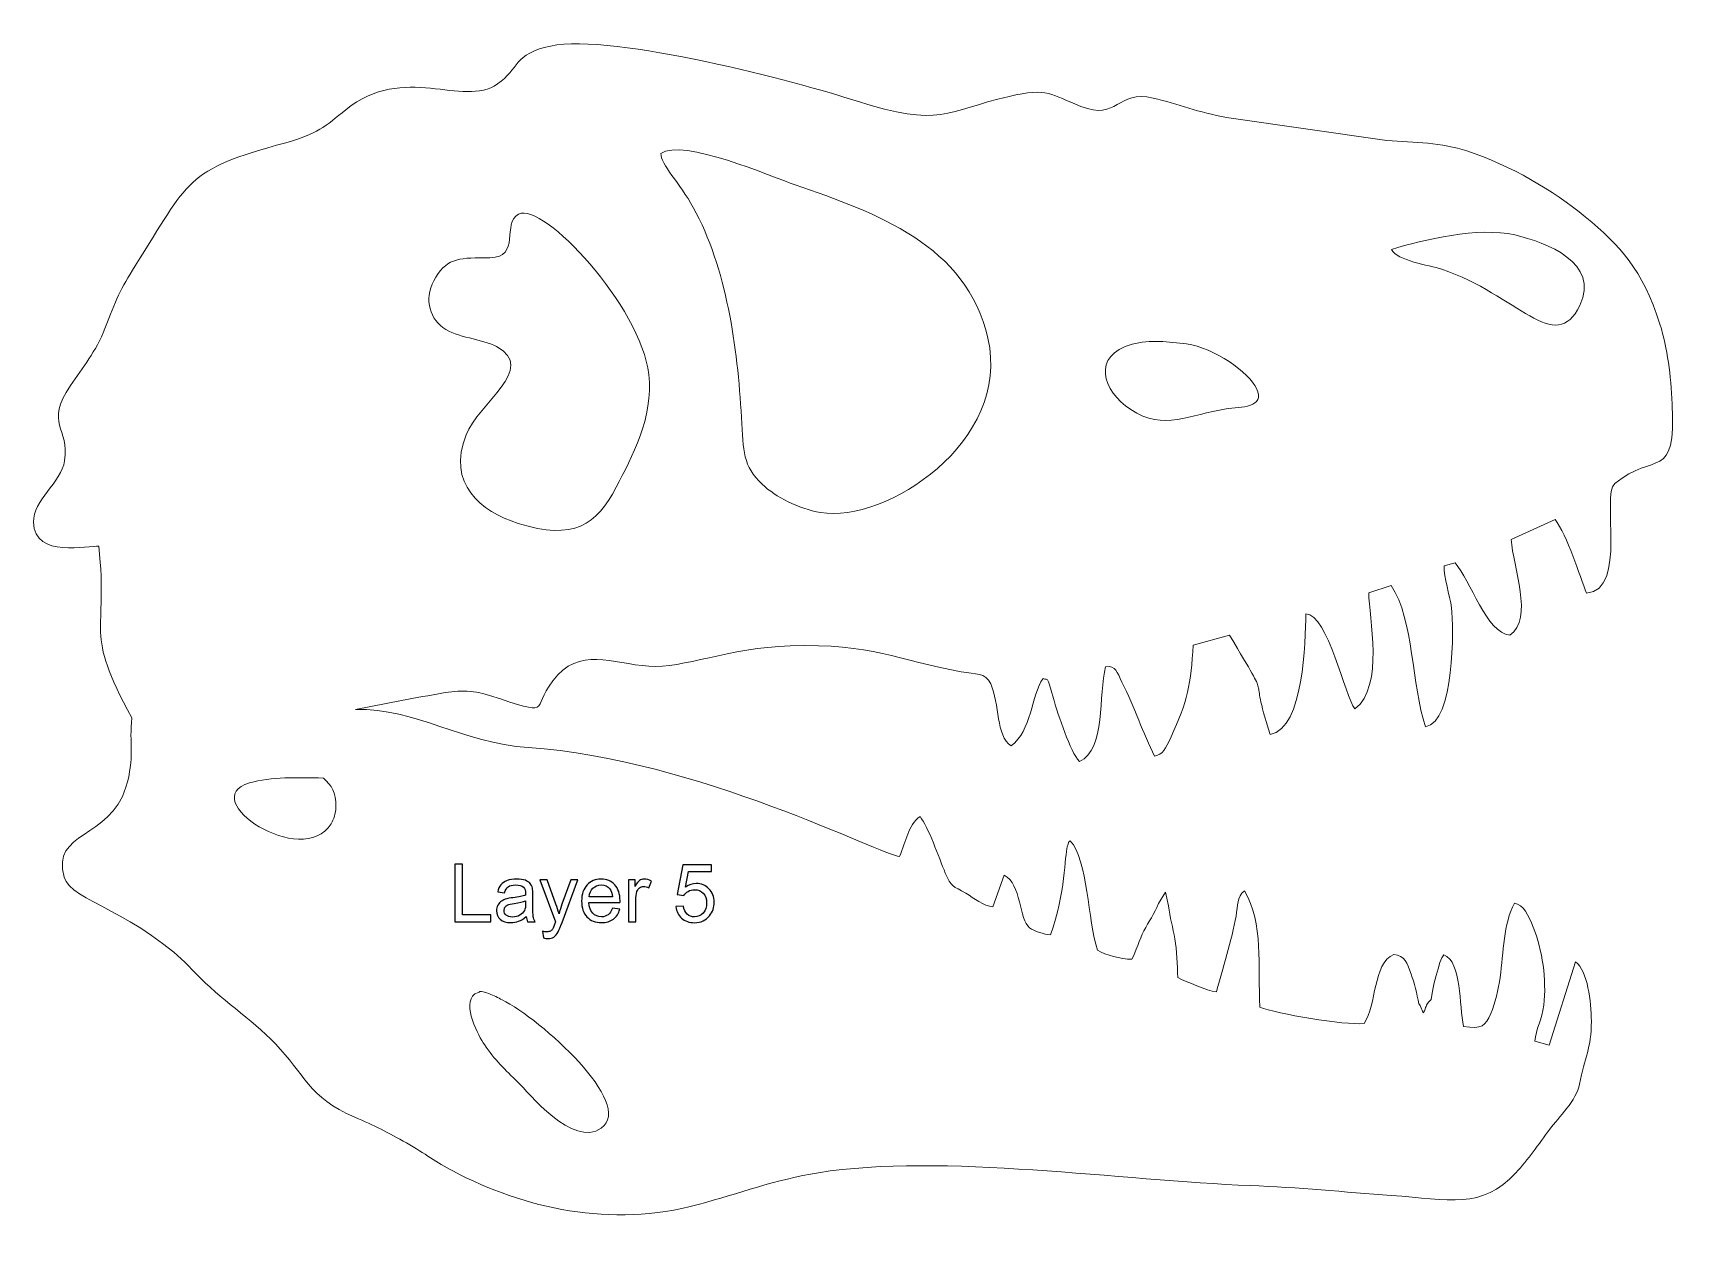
# Model space of a CAD drawing. Header units: millimetres. Extents: x -870 to 610, y 34 to 322.
# Drawn here: x -846.5 to -716.9, y 102.6 to 196.9 of the extents above; entities that cross this region are included whole.
import ezdxf

# ---------------------------------------------------------------- set-up
doc = ezdxf.new("R2010")
doc.units = ezdxf.units.MM
doc.header["$MEASUREMENT"] = 0
doc.layers.add('Layer 1', color=7, linetype='Continuous')

msp = doc.modelspace()

# ---------------------------------------------------------------- linework, layer by layer
at = {"layer": 'Layer 1', "lineweight": 18}
for points, knots in [([(-756.9609, 128.0341), (-756.9609, 128.0341), (-757.1938, 129.1179), (-757.1938, 129.1179), (-757.1938, 129.1179), (-757.1938, 129.1179), (-757.748, 128.2298), (-757.748, 128.2298), (-757.748, 128.2298), (-758.0935, 127.3944), (-758.5264, 126.7962), (-758.9034, 126.0646), (-758.9034, 126.0646), (-759.2568, 125.3788), (-759.5279, 124.4686), (-759.8591, 123.8276), (-759.8591, 123.8276), (-760.7602, 123.8557), (-761.9014, 124.1335), (-762.5532, 124.5416), (-762.5532, 124.5416), (-763.3582, 126.9064), (-763.3106, 131.6391), (-764.7085, 133.176), (-764.7085, 133.176), (-764.9055, 132.9256), (-764.7407, 133.4436), (-764.9519, 132.7009), (-764.9519, 132.7009), (-765.1653, 131.9502), (-765.0545, 129.1232), (-766.2828, 125.7467), (-766.2828, 125.7467), (-766.7492, 125.8076), (-767.5883, 126.0487), (-767.9285, 126.3144), (-767.9285, 126.3144), (-768.737, 126.9456), (-768.5798, 129.7883), (-769.9142, 130.4609), (-769.9142, 130.4609), (-769.9142, 130.4609), (-770.8153, 127.9725), (-770.8153, 127.9725), (-770.8153, 127.9725), (-771.5703, 128.0359), (-772.2773, 128.6471), (-772.9552, 129.0387), (-772.9552, 129.0387), (-773.9662, 129.6229), (-774.0856, 129.4991), (-774.5692, 130.6363), (-774.5692, 130.6363), (-775.102, 131.8889), (-775.8896, 134.2647), (-776.5629, 135.0916), (-776.5629, 135.0916), (-777.5329, 134.3825), (-777.6486, 133.1583), (-778.1794, 131.9505), (-778.1794, 131.9505), (-779.4794, 131.9674), (-794.1642, 139.652), (-807.4622, 140.5357), (-807.4622, 140.5357), (-812.7063, 140.8842), (-816.282, 143.6439), (-821.1035, 143.5444), (-821.1035, 143.5444), (-818.9111, 143.9711), (-816.8465, 144.369), (-814.5357, 144.782), (-814.5357, 144.782), (-813.108, 145.0372), (-811.9229, 145.1107), (-810.5278, 144.6546), (-810.5278, 144.6546), (-805.4084, 142.9806), (-807.2854, 143.4916), (-805.5329, 145.7955), (-805.5329, 145.7955), (-803.4314, 148.5585), (-800.8906, 147.1537), (-797.9417, 146.9508), (-797.9417, 146.9508), (-795.2251, 146.764), (-791.706, 148.4017), (-786.8029, 148.5631), (-786.8029, 148.5631), (-780.3104, 148.7769), (-778.3826, 147.4108), (-773.309, 146.5123), (-773.309, 146.5123), (-772.1674, 146.3102), (-771.4149, 146.4787), (-770.9907, 145.5511), (-770.9907, 145.5511), (-770.2738, 143.9833), (-770.5949, 141.4441), (-769.3784, 140.6759), (-769.3784, 140.6759), (-767.7597, 141.8509), (-767.7909, 144.6613), (-766.8639, 145.9795), (-766.8639, 145.9795), (-766.3772, 145.7557), (-766.6514, 146.4275), (-766.0416, 144.4034), (-766.0416, 144.4034), (-765.6355, 143.0554), (-764.7448, 140.2453), (-763.9901, 139.4314), (-763.9901, 139.4314), (-761.8926, 140.3947), (-762.4987, 144.7345), (-761.9328, 146.9091), (-761.9328, 146.9091), (-761.0737, 147.0071), (-761.0557, 146.5204), (-760.6357, 145.6943), (-760.6357, 145.6943), (-759.6254, 143.7071), (-758.9826, 141.6468), (-758.063, 139.8644), (-758.063, 139.8644), (-757.3851, 139.9809), (-757.2149, 140.4241), (-756.7618, 141.3896), (-756.7618, 141.3896), (-755.4828, 144.114), (-755.1703, 145.6181), (-755.0198, 148.6218), (-755.0198, 148.6218), (-755.0198, 148.6218), (-752.1433, 149.3912), (-752.1433, 149.3912), (-752.1433, 149.3912), (-748.5396, 143.3017), (-750.7914, 147.2468), (-748.9408, 141.5601), (-748.9408, 141.5601), (-746.2728, 142.0914), (-746.1613, 148.9219), (-746.1335, 151.0758), (-746.1335, 151.0758), (-744.3821, 151.0648), (-743.0751, 144.5314), (-742.2573, 143.5975), (-742.2573, 143.5975), (-739.9161, 145.3528), (-741.1637, 150.8603), (-741.1752, 152.7456), (-741.1752, 152.7456), (-741.1752, 152.7456), (-739.4089, 153.3239), (-739.4089, 153.3239), (-739.4089, 153.3239), (-737.5683, 150.5506), (-737.8293, 145.4948), (-736.6893, 142.1715), (-736.6893, 142.1715), (-734.4264, 142.5098), (-734.4393, 150.0656), (-734.6424, 151.5525), (-734.6424, 151.5525), (-734.7831, 152.5816), (-735.248, 153.9562), (-735.2226, 154.8645), (-735.2226, 154.8645), (-735.2226, 154.8645), (-734.364, 155.1153), (-734.364, 155.1153), (-734.364, 155.1153), (-733.1427, 153.7279), (-731.8755, 149.5566), (-730.0438, 149.3942), (-730.0438, 149.3942), (-728.1423, 150.7054), (-729.7878, 154.7997), (-729.9393, 156.962), (-729.9393, 156.962), (-729.9393, 156.962), (-726.4777, 158.5367), (-726.4777, 158.5367), (-726.4777, 158.5367), (-725.511, 157.2843), (-724.5403, 154.0824), (-723.9895, 152.7069), (-723.9895, 152.7069), (-720.7398, 152.9749), (-722.8525, 160.448), (-721.7636, 161.3588), (-721.7636, 161.3588), (-718.6183, 163.99), (-716.9254, 161.3896), (-717.2408, 167.6577), (-717.2408, 167.6577), (-717.3539, 169.908), (-717.5916, 172.0187), (-718.2008, 173.9298), (-718.2008, 173.9298), (-719.5975, 178.3123), (-721.3144, 180.0913), (-724.0973, 182.4047), (-724.0973, 182.4047), (-726.6669, 184.5408), (-729.9031, 186.4207), (-733.4364, 187.6097), (-733.4364, 187.6097), (-735.4076, 188.273), (-737.5419, 188.2746), (-739.7478, 188.428), (-739.7478, 188.428), (-739.7478, 188.428), (-752.3777, 190.2496), (-752.3777, 190.2496), (-752.3777, 190.2496), (-754.6028, 190.6441), (-756.192, 191.3204), (-758.1667, 191.7771), (-758.1667, 191.7771), (-761.0578, 192.4458), (-760.9582, 189.9701), (-763.8766, 191.1216), (-763.8766, 191.1216), (-766.2237, 192.0478), (-766.4623, 192.6311), (-769.5422, 191.913), (-769.5422, 191.913), (-774.5757, 190.7393), (-774.8878, 189.4057), (-781.5931, 191.5569), (-781.5931, 191.5569), (-786.1704, 193.0253), (-800.6754, 196.9263), (-805.71, 195.8858), (-805.71, 195.8858), (-808.6037, 195.2878), (-808.1961, 194.0708), (-809.8862, 192.8966), (-809.8862, 192.8966), (-812.653, 190.9743), (-817.2562, 194.5796), (-821.8568, 190.8591), (-821.8568, 190.8591), (-823.4902, 189.5383), (-824.0944, 188.9349), (-826.592, 188.2589), (-826.592, 188.2589), (-834.6249, 186.0851), (-834.1703, 185.2869), (-838.4649, 178.5509), (-838.4649, 178.5509), (-839.6484, 176.6945), (-839.9821, 175.8526), (-840.8575, 173.59), (-840.8575, 173.59), (-841.5627, 171.7672), (-842.6031, 170.5465), (-843.5776, 169.1059), (-843.5776, 169.1059), (-845.659, 166.0287), (-843.6183, 165.802), (-844.033, 163.1686), (-844.033, 163.1686), (-844.3064, 161.4325), (-846.5387, 160.0508), (-846.491, 158.316), (-846.491, 158.316), (-846.4106, 155.3928), (-842.1251, 156.5337), (-841.3408, 156.4123), (-841.3408, 156.4123), (-840.5475, 149.3104), (-842.6174, 149.9533), (-838.7199, 142.8802), (-838.7199, 142.8802), (-838.9783, 140.8901), (-838.4672, 139.7648), (-839.2039, 137.4005), (-839.2039, 137.4005), (-840.4812, 133.3021), (-845.1048, 133.9452), (-844.0698, 130.3059), (-844.0698, 130.3059), (-843.5191, 128.3701), (-838.2948, 127.6562), (-833.6858, 122.7205), (-833.6858, 122.7205), (-831.7653, 120.664), (-829.3833, 119.2019), (-827.3982, 117.1549), (-827.3982, 117.1549), (-825.1343, 114.8205), (-824.7876, 112.9113), (-821.1524, 111.3689), (-821.1524, 111.3689), (-819.5877, 110.7051), (-818.5154, 110.1643), (-817.0715, 109.3369), (-817.0715, 109.3369), (-815.5532, 108.4667), (-814.7798, 107.8433), (-813.3701, 107.1018), (-813.3701, 107.1018), (-807.77, 104.1566), (-800.9613, 102.6155), (-794.0526, 104.481), (-794.0526, 104.481), (-790.8734, 105.3394), (-787.9541, 106.4467), (-784.5619, 106.9908), (-784.5619, 106.9908), (-774.8777, 108.5443), (-760.5669, 106.3612), (-750.5165, 105.9744), (-750.5165, 105.9744), (-746.7365, 105.8289), (-743.0958, 105.4657), (-739.3897, 105.1962), (-739.3897, 105.1962), (-734.7898, 104.8617), (-732.2766, 104.0606), (-729.5643, 106.9811), (-729.5643, 106.9811), (-728.5836, 108.0371), (-727.7932, 109.2118), (-726.8959, 110.4174), (-726.8959, 110.4174), (-726.2042, 111.3466), (-724.765, 112.7205), (-724.5364, 113.9637), (-724.5364, 113.9637), (-724.1429, 116.1041), (-723.6053, 116.7666), (-723.6139, 118.9583), (-723.6139, 118.9583), (-723.62, 120.4727), (-723.8999, 122.89), (-724.8518, 123.6315), (-724.8518, 123.6315), (-724.8518, 123.6315), (-726.9395, 117.0559), (-726.9395, 117.0559), (-726.9395, 117.0559), (-726.9395, 117.0559), (-728.0578, 117.3605), (-728.0578, 117.3605), (-728.0578, 117.3605), (-727.9964, 118.3497), (-727.5009, 119.0592), (-727.3677, 120.2042), (-727.3677, 120.2042), (-727.131, 122.2395), (-727.4713, 124.5597), (-728.2047, 126.3717), (-728.2047, 126.3717), (-728.5812, 127.3016), (-728.9592, 128.1359), (-729.6845, 128.2587), (-729.6845, 128.2587), (-730.5464, 126.6139), (-730.5348, 124.3997), (-730.814, 122.3983), (-730.814, 122.3983), (-730.9456, 121.4553), (-731.189, 120.3666), (-731.544, 119.5424), (-731.544, 119.5424), (-731.9674, 118.5595), (-732.2536, 118.2942), (-733.6901, 118.5373), (-733.6901, 118.5373), (-734.0643, 120.1967), (-733.8068, 123.5988), (-735.2524, 124.1919), (-735.2524, 124.1919), (-735.6145, 123.781), (-736.1752, 121.3655), (-736.2592, 120.6624), (-736.2592, 120.6624), (-736.7979, 120.0958), (-736.5626, 120.1177), (-736.869, 119.6039), (-736.869, 119.6039), (-736.869, 119.6039), (-737.1246, 120.17), (-737.1246, 120.17), (-737.1246, 120.17), (-737.1393, 120.2583), (-737.1949, 120.2666), (-737.2291, 120.3155), (-737.2291, 120.3155), (-737.3529, 121.0932), (-737.5853, 122.0074), (-737.8231, 122.6618), (-737.8231, 122.6618), (-738.164, 123.5996), (-738.3013, 124.0886), (-739.2039, 124.2189), (-739.2039, 124.2189), (-740.8673, 123.4532), (-740.5225, 120.2514), (-741.5389, 118.7657), (-741.5389, 118.7657), (-743.1115, 118.5963), (-748.4413, 119.5409), (-749.7593, 120.0583), (-749.7593, 120.0583), (-749.9298, 123.3227), (-749.4415, 126.6366), (-750.9837, 129.2381), (-750.9837, 129.2381), (-751.569, 128.7026), (-751.4816, 128.121), (-751.638, 127.2402), (-751.638, 127.2402), (-751.9668, 125.3885), (-752.7023, 123.0059), (-753.1844, 121.263), (-753.1844, 121.263), (-753.959, 121.3518), (-755.5327, 122.0564), (-756.2282, 122.3866), (-756.2282, 122.3866), (-756.284, 123.4017), (-756.3005, 124.5299), (-756.4591, 125.4375), (-756.4591, 125.4375), (-756.6096, 126.2991), (-756.8708, 127.1596), (-756.9609, 128.0341)], [0, 0, 0, 0, 0.00917431, 0.00917431, 0.00917431, 0.00917431, 0.01834862, 0.01834862, 0.01834862, 0.01834862, 0.02752294, 0.02752294, 0.02752294, 0.02752294, 0.03669725, 0.03669725, 0.03669725, 0.03669725, 0.04587156, 0.04587156, 0.04587156, 0.04587156, 0.05504587, 0.05504587, 0.05504587, 0.05504587, 0.06422018, 0.06422018, 0.06422018, 0.06422018, 0.0733945, 0.0733945, 0.0733945, 0.0733945, 0.08256881, 0.08256881, 0.08256881, 0.08256881, 0.09174312, 0.09174312, 0.09174312, 0.09174312, 0.10091743, 0.10091743, 0.10091743, 0.10091743, 0.11009174, 0.11009174, 0.11009174, 0.11009174, 0.11926606, 0.11926606, 0.11926606, 0.11926606, 0.12844037, 0.12844037, 0.12844037, 0.12844037, 0.13761468, 0.13761468, 0.13761468, 0.13761468, 0.14678899, 0.14678899, 0.14678899, 0.14678899, 0.1559633, 0.1559633, 0.1559633, 0.1559633, 0.16513761, 0.16513761, 0.16513761, 0.16513761, 0.17431193, 0.17431193, 0.17431193, 0.17431193, 0.18348624, 0.18348624, 0.18348624, 0.18348624, 0.19266055, 0.19266055, 0.19266055, 0.19266055, 0.20183486, 0.20183486, 0.20183486, 0.20183486, 0.21100917, 0.21100917, 0.21100917, 0.21100917, 0.22018349, 0.22018349, 0.22018349, 0.22018349, 0.2293578, 0.2293578, 0.2293578, 0.2293578, 0.23853211, 0.23853211, 0.23853211, 0.23853211, 0.24770642, 0.24770642, 0.24770642, 0.24770642, 0.25688073, 0.25688073, 0.25688073, 0.25688073, 0.26605505, 0.26605505, 0.26605505, 0.26605505, 0.27522936, 0.27522936, 0.27522936, 0.27522936, 0.28440367, 0.28440367, 0.28440367, 0.28440367, 0.29357798, 0.29357798, 0.29357798, 0.29357798, 0.30275229, 0.30275229, 0.30275229, 0.30275229, 0.31192661, 0.31192661, 0.31192661, 0.31192661, 0.32110092, 0.32110092, 0.32110092, 0.32110092, 0.33027523, 0.33027523, 0.33027523, 0.33027523, 0.33944954, 0.33944954, 0.33944954, 0.33944954, 0.34862385, 0.34862385, 0.34862385, 0.34862385, 0.35779817, 0.35779817, 0.35779817, 0.35779817, 0.36697248, 0.36697248, 0.36697248, 0.36697248, 0.37614679, 0.37614679, 0.37614679, 0.37614679, 0.3853211, 0.3853211, 0.3853211, 0.3853211, 0.39449541, 0.39449541, 0.39449541, 0.39449541, 0.40366972, 0.40366972, 0.40366972, 0.40366972, 0.41284404, 0.41284404, 0.41284404, 0.41284404, 0.42201835, 0.42201835, 0.42201835, 0.42201835, 0.43119266, 0.43119266, 0.43119266, 0.43119266, 0.44036697, 0.44036697, 0.44036697, 0.44036697, 0.44954128, 0.44954128, 0.44954128, 0.44954128, 0.4587156, 0.4587156, 0.4587156, 0.4587156, 0.46788991, 0.46788991, 0.46788991, 0.46788991, 0.47706422, 0.47706422, 0.47706422, 0.47706422, 0.48623853, 0.48623853, 0.48623853, 0.48623853, 0.49541284, 0.49541284, 0.49541284, 0.49541284, 0.50458716, 0.50458716, 0.50458716, 0.50458716, 0.51376147, 0.51376147, 0.51376147, 0.51376147, 0.52293578, 0.52293578, 0.52293578, 0.52293578, 0.53211009, 0.53211009, 0.53211009, 0.53211009, 0.5412844, 0.5412844, 0.5412844, 0.5412844, 0.55045872, 0.55045872, 0.55045872, 0.55045872, 0.55963303, 0.55963303, 0.55963303, 0.55963303, 0.56880734, 0.56880734, 0.56880734, 0.56880734, 0.57798165, 0.57798165, 0.57798165, 0.57798165, 0.58715596, 0.58715596, 0.58715596, 0.58715596, 0.59633028, 0.59633028, 0.59633028, 0.59633028, 0.60550459, 0.60550459, 0.60550459, 0.60550459, 0.6146789, 0.6146789, 0.6146789, 0.6146789, 0.62385321, 0.62385321, 0.62385321, 0.62385321, 0.63302752, 0.63302752, 0.63302752, 0.63302752, 0.64220183, 0.64220183, 0.64220183, 0.64220183, 0.65137615, 0.65137615, 0.65137615, 0.65137615, 0.66055046, 0.66055046, 0.66055046, 0.66055046, 0.66972477, 0.66972477, 0.66972477, 0.66972477, 0.67889908, 0.67889908, 0.67889908, 0.67889908, 0.68807339, 0.68807339, 0.68807339, 0.68807339, 0.69724771, 0.69724771, 0.69724771, 0.69724771, 0.70642202, 0.70642202, 0.70642202, 0.70642202, 0.71559633, 0.71559633, 0.71559633, 0.71559633, 0.72477064, 0.72477064, 0.72477064, 0.72477064, 0.73394495, 0.73394495, 0.73394495, 0.73394495, 0.74311927, 0.74311927, 0.74311927, 0.74311927, 0.75229358, 0.75229358, 0.75229358, 0.75229358, 0.76146789, 0.76146789, 0.76146789, 0.76146789, 0.7706422, 0.7706422, 0.7706422, 0.7706422, 0.77981651, 0.77981651, 0.77981651, 0.77981651, 0.78899083, 0.78899083, 0.78899083, 0.78899083, 0.79816514, 0.79816514, 0.79816514, 0.79816514, 0.80733945, 0.80733945, 0.80733945, 0.80733945, 0.81651376, 0.81651376, 0.81651376, 0.81651376, 0.82568807, 0.82568807, 0.82568807, 0.82568807, 0.83486239, 0.83486239, 0.83486239, 0.83486239, 0.8440367, 0.8440367, 0.8440367, 0.8440367, 0.85321101, 0.85321101, 0.85321101, 0.85321101, 0.86238532, 0.86238532, 0.86238532, 0.86238532, 0.87155963, 0.87155963, 0.87155963, 0.87155963, 0.88073394, 0.88073394, 0.88073394, 0.88073394, 0.88990826, 0.88990826, 0.88990826, 0.88990826, 0.89908257, 0.89908257, 0.89908257, 0.89908257, 0.90825688, 0.90825688, 0.90825688, 0.90825688, 0.91743119, 0.91743119, 0.91743119, 0.91743119, 0.9266055, 0.9266055, 0.9266055, 0.9266055, 0.93577982, 0.93577982, 0.93577982, 0.93577982, 0.94495413, 0.94495413, 0.94495413, 0.94495413, 0.95412844, 0.95412844, 0.95412844, 0.95412844, 0.96330275, 0.96330275, 0.96330275, 0.96330275, 0.97247706, 0.97247706, 0.97247706, 0.97247706, 0.98165138, 0.98165138, 0.98165138, 0.98165138, 1, 1, 1, 1]), ([(-789.018, 161.3102), (-790.5321, 162.7359), (-790.5002, 163.9081), (-790.6484, 166.5754), (-790.6484, 166.5754), (-790.958, 172.143), (-791.8138, 178.3516), (-794.4546, 183.1565), (-794.4546, 183.1565), (-795.4943, 185.0482), (-797.0269, 186.5836), (-797.002, 187.4046), (-797.002, 187.4046), (-795.3329, 188.6488), (-788.2176, 185.5568), (-786.4122, 184.9335), (-786.4122, 184.9335), (-780.0326, 182.7309), (-772.8753, 180.2047), (-771.2069, 172.8294), (-771.2069, 172.8294), (-769.3587, 164.6599), (-779.2594, 158.2081), (-784.4096, 159.0826), (-784.4096, 159.0826), (-786.1739, 159.3821), (-787.939, 160.2942), (-789.018, 161.3102)], [0, 0, 0, 0, 0.125, 0.125, 0.125, 0.125, 0.25, 0.25, 0.25, 0.25, 0.375, 0.375, 0.375, 0.375, 0.5, 0.5, 0.5, 0.5, 0.625, 0.625, 0.625, 0.625, 0.75, 0.75, 0.75, 0.75, 1, 1, 1, 1]), ([(-808.2232, 182.6215), (-806.2976, 183.6191), (-798.5704, 175.3605), (-797.9602, 169.9729), (-797.9602, 169.9729), (-797.5719, 166.5459), (-799.3005, 163.4374), (-800.5261, 161.0728), (-800.5261, 161.0728), (-802.0729, 158.0883), (-803.882, 156.8529), (-808.2574, 158.2235), (-808.2574, 158.2235), (-811.2525, 159.1617), (-813.8827, 161.3733), (-812.3744, 165.1985), (-812.3744, 165.1985), (-811.3925, 167.6888), (-806.7425, 170.4604), (-809.9592, 172.1704), (-809.9592, 172.1704), (-811.1487, 172.8027), (-813.0874, 172.851), (-814.1909, 173.6781), (-814.1909, 173.6781), (-815.3438, 174.5421), (-815.7084, 176.1505), (-814.7609, 177.6548), (-814.7609, 177.6548), (-813.7805, 179.2113), (-812.801, 179.1742), (-810.5004, 179.1872), (-810.5004, 179.1872), (-808.0172, 179.2013), (-809.5767, 181.9201), (-808.2232, 182.6215)], [0, 0, 0, 0, 0.1, 0.1, 0.1, 0.1, 0.2, 0.2, 0.2, 0.2, 0.3, 0.3, 0.3, 0.3, 0.4, 0.4, 0.4, 0.4, 0.5, 0.5, 0.5, 0.5, 0.6, 0.6, 0.6, 0.6, 0.7, 0.7, 0.7, 0.7, 0.8, 0.8, 0.8, 0.8, 1, 1, 1, 1]), ([(-739.3711, 179.8419), (-736.8755, 180.6045), (-732.5066, 181.6422), (-729.6546, 180.9767), (-729.6546, 180.9767), (-727.1288, 180.3874), (-722.9075, 178.7848), (-724.5159, 175.4241), (-724.5159, 175.4241), (-726.4491, 171.3849), (-729.4939, 176.288), (-735.399, 178.2732), (-735.399, 178.2732), (-736.4683, 178.6326), (-738.9153, 178.9101), (-739.3711, 179.8419)], [0, 0, 0, 0, 0.2, 0.2, 0.2, 0.2, 0.4, 0.4, 0.4, 0.4, 0.6, 0.6, 0.6, 0.6, 1, 1, 1, 1]), ([(-759.8182, 172.3545), (-758.4359, 172.7303), (-756.9495, 172.5605), (-755.5454, 172.3769), (-755.5454, 172.3769), (-753.3661, 172.0921), (-750.5994, 170.1181), (-750.0136, 168.8683), (-750.0136, 168.8683), (-749.2897, 167.3243), (-751.2546, 167.4239), (-752.4285, 167.2479), (-752.4285, 167.2479), (-755.281, 166.82), (-757.3186, 165.48), (-759.9471, 167.2039), (-759.9471, 167.2039), (-762.1951, 168.6784), (-763.0642, 171.4722), (-759.8182, 172.3545)], [0, 0, 0, 0, 0.16666667, 0.16666667, 0.16666667, 0.16666667, 0.33333333, 0.33333333, 0.33333333, 0.33333333, 0.5, 0.5, 0.5, 0.5, 0.66666667, 0.66666667, 0.66666667, 0.66666667, 1, 1, 1, 1]), ([(-823.6209, 138.1311), (-822.9939, 137.5209), (-822.5873, 137.0406), (-822.6396, 135.8352), (-822.6396, 135.8352), (-822.663, 135.2956), (-822.797, 134.8885), (-823.018, 134.5295), (-823.018, 134.5295), (-825.2659, 130.8792), (-833.7438, 136.4563), (-829.4462, 137.7464), (-829.4462, 137.7464), (-827.7254, 138.263), (-825.6702, 138.1346), (-823.6209, 138.1311)], [0, 0, 0, 0, 0.2, 0.2, 0.2, 0.2, 0.4, 0.4, 0.4, 0.4, 0.6, 0.6, 0.6, 0.6, 1, 1, 1, 1]), ([(-809.5314, 120.6374), (-806.4442, 119.0801), (-799.0344, 112.4294), (-801.7038, 110.513), (-801.7038, 110.513), (-803.948, 108.9019), (-807.4665, 113.347), (-808.3033, 114.1559), (-808.3033, 114.1559), (-809.2482, 115.0692), (-810.1564, 115.9456), (-810.9273, 117.0963), (-810.9273, 117.0963), (-811.3547, 117.7341), (-812.749, 120.2569), (-811.689, 121.1104), (-811.689, 121.1104), (-811.689, 121.1104), (-811.3822, 121.2125), (-811.3822, 121.2125), (-811.3822, 121.2125), (-811.1983, 121.2426), (-811.4472, 121.4436), (-810.5266, 121.097), (-810.5266, 121.097), (-810.2255, 120.9836), (-809.8268, 120.7863), (-809.5314, 120.6374)], [0, 0, 0, 0, 0.125, 0.125, 0.125, 0.125, 0.25, 0.25, 0.25, 0.25, 0.375, 0.375, 0.375, 0.375, 0.5, 0.5, 0.5, 0.5, 0.625, 0.625, 0.625, 0.625, 0.75, 0.75, 0.75, 0.75, 1, 1, 1, 1])]:
    msp.add_open_spline(points, degree=3, knots=knots, dxfattribs=at)
at = {"layer": 'Layer 1'}
for points, knots in [([(-813.2644, 126.7928), (-813.2644, 126.7928), (-813.2644, 131.3394), (-813.2644, 131.3394), (-813.2644, 131.3394), (-813.2644, 131.3394), (-812.6612, 131.3394), (-812.6612, 131.3394), (-812.6612, 131.3394), (-812.6612, 131.3394), (-812.6612, 127.3262), (-812.6612, 127.3262), (-812.6612, 127.3262), (-812.6612, 127.3262), (-810.426, 127.3262), (-810.426, 127.3262), (-810.426, 127.3262), (-810.426, 127.3262), (-810.426, 126.7928), (-810.426, 126.7928), (-810.426, 126.7928), (-810.426, 126.7928), (-813.2644, 126.7928), (-813.2644, 126.7928)], [0, 0, 0, 0, 0.14285714, 0.14285714, 0.14285714, 0.14285714, 0.28571429, 0.28571429, 0.28571429, 0.28571429, 0.42857143, 0.42857143, 0.42857143, 0.42857143, 0.57142857, 0.57142857, 0.57142857, 0.57142857, 0.71428571, 0.71428571, 0.71428571, 0.71428571, 1, 1, 1, 1]), ([(-795.8124, 127.9866), (-795.8124, 127.9866), (-795.2282, 128.0311), (-795.2282, 128.0311), (-795.2282, 128.0311), (-795.1848, 127.7464), (-795.0843, 127.5326), (-794.9276, 127.3886), (-794.9276, 127.3886), (-794.771, 127.2458), (-794.5794, 127.1738), (-794.354, 127.1738), (-794.354, 127.1738), (-794.082, 127.1738), (-793.8545, 127.2754), (-793.6693, 127.4775), (-793.6693, 127.4775), (-793.4851, 127.6807), (-793.393, 127.9496), (-793.393, 128.284), (-793.393, 128.284), (-793.393, 128.6026), (-793.4809, 128.8534), (-793.6576, 129.0375), (-793.6576, 129.0375), (-793.8344, 129.2217), (-794.0683, 129.3138), (-794.3593, 129.3138), (-794.3593, 129.3138), (-794.5403, 129.3138), (-794.7022, 129.2725), (-794.8461, 129.1899), (-794.8461, 129.1899), (-794.989, 129.1074), (-795.1012, 129.0005), (-795.1837, 128.8693), (-795.1837, 128.8693), (-795.1837, 128.8693), (-795.7108, 128.9455), (-795.7108, 128.9455), (-795.7108, 128.9455), (-795.7108, 128.9455), (-795.2726, 131.2823), (-795.2726, 131.2823), (-795.2726, 131.2823), (-795.2726, 131.2823), (-793.0184, 131.2823), (-793.0184, 131.2823), (-793.0184, 131.2823), (-793.0184, 131.2823), (-793.0184, 130.7489), (-793.0184, 130.7489), (-793.0184, 130.7489), (-793.0184, 130.7489), (-794.8271, 130.7489), (-794.8271, 130.7489), (-794.8271, 130.7489), (-794.8271, 130.7489), (-795.0694, 129.5222), (-795.0694, 129.5222), (-795.0694, 129.5222), (-794.7975, 129.7138), (-794.5117, 129.8091), (-794.2133, 129.8091), (-794.2133, 129.8091), (-793.8174, 129.8091), (-793.483, 129.6715), (-793.211, 129.3963), (-793.211, 129.3963), (-792.939, 129.1211), (-792.8025, 128.7677), (-792.8025, 128.3359), (-792.8025, 128.3359), (-792.8025, 127.9242), (-792.9221, 127.5686), (-793.1613, 127.2691), (-793.1613, 127.2691), (-793.4523, 126.9008), (-793.8502, 126.7166), (-794.354, 126.7166), (-794.354, 126.7166), (-794.7668, 126.7166), (-795.1033, 126.833), (-795.3647, 127.0648), (-795.3647, 127.0648), (-795.6261, 127.2966), (-795.7754, 127.6035), (-795.8124, 127.9866)], [0, 0, 0, 0, 0.04347826, 0.04347826, 0.04347826, 0.04347826, 0.08695652, 0.08695652, 0.08695652, 0.08695652, 0.13043478, 0.13043478, 0.13043478, 0.13043478, 0.17391304, 0.17391304, 0.17391304, 0.17391304, 0.2173913, 0.2173913, 0.2173913, 0.2173913, 0.26086957, 0.26086957, 0.26086957, 0.26086957, 0.30434783, 0.30434783, 0.30434783, 0.30434783, 0.34782609, 0.34782609, 0.34782609, 0.34782609, 0.39130435, 0.39130435, 0.39130435, 0.39130435, 0.43478261, 0.43478261, 0.43478261, 0.43478261, 0.47826087, 0.47826087, 0.47826087, 0.47826087, 0.52173913, 0.52173913, 0.52173913, 0.52173913, 0.56521739, 0.56521739, 0.56521739, 0.56521739, 0.60869565, 0.60869565, 0.60869565, 0.60869565, 0.65217391, 0.65217391, 0.65217391, 0.65217391, 0.69565217, 0.69565217, 0.69565217, 0.69565217, 0.73913043, 0.73913043, 0.73913043, 0.73913043, 0.7826087, 0.7826087, 0.7826087, 0.7826087, 0.82608696, 0.82608696, 0.82608696, 0.82608696, 0.86956522, 0.86956522, 0.86956522, 0.86956522, 0.91304348, 0.91304348, 0.91304348, 0.91304348, 1, 1, 1, 1]), ([(-807.6245, 127.2056), (-807.832, 127.0288), (-808.032, 126.905), (-808.2236, 126.832), (-808.2236, 126.832), (-808.4151, 126.7589), (-808.6204, 126.7229), (-808.8406, 126.7229), (-808.8406, 126.7229), (-809.2025, 126.7229), (-809.4809, 126.8108), (-809.6756, 126.9875), (-809.6756, 126.9875), (-809.8703, 127.1632), (-809.9677, 127.3886), (-809.9677, 127.6628), (-809.9677, 127.6628), (-809.9677, 127.8236), (-809.9307, 127.9707), (-809.8576, 128.1041), (-809.8576, 128.1041), (-809.7835, 128.2374), (-809.6872, 128.3433), (-809.5687, 128.4237), (-809.5687, 128.4237), (-809.4491, 128.5041), (-809.3158, 128.5655), (-809.1665, 128.6068), (-809.1665, 128.6068), (-809.0565, 128.6354), (-808.8903, 128.6629), (-808.6691, 128.6904), (-808.6691, 128.6904), (-808.2183, 128.7433), (-807.8849, 128.8079), (-807.6722, 128.882), (-807.6722, 128.882), (-807.6701, 128.9582), (-807.669, 129.0068), (-807.669, 129.0269), (-807.669, 129.0269), (-807.669, 129.2534), (-807.7219, 129.4132), (-807.8277, 129.5064), (-807.8277, 129.5064), (-807.9706, 129.6323), (-808.1833, 129.6948), (-808.4649, 129.6948), (-808.4649, 129.6948), (-808.7284, 129.6948), (-808.9231, 129.6482), (-809.048, 129.5561), (-809.048, 129.5561), (-809.1739, 129.464), (-809.266, 129.3011), (-809.3263, 129.0661), (-809.3263, 129.0661), (-809.3263, 129.0661), (-809.8724, 129.1423), (-809.8724, 129.1423), (-809.8724, 129.1423), (-809.8227, 129.3762), (-809.7412, 129.5656), (-809.6269, 129.7096), (-809.6269, 129.7096), (-809.5126, 129.8535), (-809.3475, 129.9636), (-809.1316, 130.0419), (-809.1316, 130.0419), (-808.9168, 130.1191), (-808.6659, 130.1583), (-808.3823, 130.1583), (-808.3823, 130.1583), (-808.1008, 130.1583), (-807.8711, 130.1255), (-807.6944, 130.0588), (-807.6944, 130.0588), (-807.5187, 129.9921), (-807.3885, 129.9096), (-807.306, 129.8091), (-807.306, 129.8091), (-807.2234, 129.7085), (-807.1652, 129.5815), (-807.1314, 129.4281), (-807.1314, 129.4281), (-807.1134, 129.3328), (-807.1038, 129.1614), (-807.1038, 128.9148), (-807.1038, 128.9148), (-807.1038, 128.9148), (-807.1038, 128.1739), (-807.1038, 128.1739), (-807.1038, 128.1739), (-807.1038, 127.6564), (-807.0922, 127.3294), (-807.0689, 127.1907), (-807.0689, 127.1907), (-807.0467, 127.0521), (-807.0001, 126.9198), (-806.9324, 126.7928), (-806.9324, 126.7928), (-806.9324, 126.7928), (-807.5166, 126.7928), (-807.5166, 126.7928), (-807.5166, 126.7928), (-807.5727, 126.9103), (-807.6087, 127.0479), (-807.6245, 127.2056)], [0, 0, 0, 0, 0.03571429, 0.03571429, 0.03571429, 0.03571429, 0.07142857, 0.07142857, 0.07142857, 0.07142857, 0.10714286, 0.10714286, 0.10714286, 0.10714286, 0.14285714, 0.14285714, 0.14285714, 0.14285714, 0.17857143, 0.17857143, 0.17857143, 0.17857143, 0.21428571, 0.21428571, 0.21428571, 0.21428571, 0.25, 0.25, 0.25, 0.25, 0.28571429, 0.28571429, 0.28571429, 0.28571429, 0.32142857, 0.32142857, 0.32142857, 0.32142857, 0.35714286, 0.35714286, 0.35714286, 0.35714286, 0.39285714, 0.39285714, 0.39285714, 0.39285714, 0.42857143, 0.42857143, 0.42857143, 0.42857143, 0.46428571, 0.46428571, 0.46428571, 0.46428571, 0.5, 0.5, 0.5, 0.5, 0.53571429, 0.53571429, 0.53571429, 0.53571429, 0.57142857, 0.57142857, 0.57142857, 0.57142857, 0.60714286, 0.60714286, 0.60714286, 0.60714286, 0.64285714, 0.64285714, 0.64285714, 0.64285714, 0.67857143, 0.67857143, 0.67857143, 0.67857143, 0.71428571, 0.71428571, 0.71428571, 0.71428571, 0.75, 0.75, 0.75, 0.75, 0.78571429, 0.78571429, 0.78571429, 0.78571429, 0.82142857, 0.82142857, 0.82142857, 0.82142857, 0.85714286, 0.85714286, 0.85714286, 0.85714286, 0.89285714, 0.89285714, 0.89285714, 0.89285714, 0.92857143, 0.92857143, 0.92857143, 0.92857143, 1, 1, 1, 1]), ([(-806.2709, 125.526), (-806.2709, 125.526), (-806.3344, 126.0424), (-806.3344, 126.0424), (-806.3344, 126.0424), (-806.2116, 126.0096), (-806.1058, 125.9927), (-806.0148, 125.9927), (-806.0148, 125.9927), (-805.8899, 125.9927), (-805.7904, 126.0139), (-805.7163, 126.0551), (-805.7163, 126.0551), (-805.6412, 126.0964), (-805.5798, 126.1546), (-805.5322, 126.2287), (-805.5322, 126.2287), (-805.4973, 126.2848), (-805.4401, 126.4234), (-805.3618, 126.6457), (-805.3618, 126.6457), (-805.3512, 126.6764), (-805.3353, 126.7219), (-805.312, 126.7822), (-805.312, 126.7822), (-805.312, 126.7822), (-806.563, 130.0885), (-806.563, 130.0885), (-806.563, 130.0885), (-806.563, 130.0885), (-805.9661, 130.0885), (-805.9661, 130.0885), (-805.9661, 130.0885), (-805.9661, 130.0885), (-805.2782, 128.1856), (-805.2782, 128.1856), (-805.2782, 128.1856), (-805.1882, 127.9453), (-805.1088, 127.6913), (-805.0379, 127.4246), (-805.0379, 127.4246), (-804.9734, 127.6755), (-804.8972, 127.9231), (-804.8083, 128.1665), (-804.8083, 128.1665), (-804.8083, 128.1665), (-804.1055, 130.0885), (-804.1055, 130.0885), (-804.1055, 130.0885), (-804.1055, 130.0885), (-803.5478, 130.0885), (-803.5478, 130.0885), (-803.5478, 130.0885), (-803.5478, 130.0885), (-804.7935, 126.7356), (-804.7935, 126.7356), (-804.7935, 126.7356), (-804.9279, 126.3748), (-805.0326, 126.1271), (-805.1078, 125.9906), (-805.1078, 125.9906), (-805.2073, 125.8075), (-805.3216, 125.6731), (-805.4496, 125.5874), (-805.4496, 125.5874), (-805.5787, 125.5016), (-805.7322, 125.4593), (-805.91, 125.4593), (-805.91, 125.4593), (-806.018, 125.4593), (-806.1386, 125.4815), (-806.2709, 125.526)], [0, 0, 0, 0, 0.05263158, 0.05263158, 0.05263158, 0.05263158, 0.10526316, 0.10526316, 0.10526316, 0.10526316, 0.15789474, 0.15789474, 0.15789474, 0.15789474, 0.21052632, 0.21052632, 0.21052632, 0.21052632, 0.26315789, 0.26315789, 0.26315789, 0.26315789, 0.31578947, 0.31578947, 0.31578947, 0.31578947, 0.36842105, 0.36842105, 0.36842105, 0.36842105, 0.42105263, 0.42105263, 0.42105263, 0.42105263, 0.47368421, 0.47368421, 0.47368421, 0.47368421, 0.52631579, 0.52631579, 0.52631579, 0.52631579, 0.57894737, 0.57894737, 0.57894737, 0.57894737, 0.63157895, 0.63157895, 0.63157895, 0.63157895, 0.68421053, 0.68421053, 0.68421053, 0.68421053, 0.73684211, 0.73684211, 0.73684211, 0.73684211, 0.78947368, 0.78947368, 0.78947368, 0.78947368, 0.84210526, 0.84210526, 0.84210526, 0.84210526, 0.89473684, 0.89473684, 0.89473684, 0.89473684, 1, 1, 1, 1]), ([(-800.8226, 127.8596), (-800.8226, 127.8596), (-800.2447, 127.7834), (-800.2447, 127.7834), (-800.2447, 127.7834), (-800.3347, 127.4479), (-800.503, 127.1865), (-800.7485, 127.0013), (-800.7485, 127.0013), (-800.994, 126.8161), (-801.3073, 126.7229), (-801.6894, 126.7229), (-801.6894, 126.7229), (-802.1699, 126.7229), (-802.5509, 126.8711), (-802.8324, 127.1675), (-802.8324, 127.1675), (-803.1139, 127.4627), (-803.2546, 127.8787), (-803.2546, 128.4131), (-803.2546, 128.4131), (-803.2546, 128.9656), (-803.1128, 129.3952), (-802.8281, 129.7), (-802.8281, 129.7), (-802.5434, 130.0059), (-802.1741, 130.1583), (-801.7201, 130.1583), (-801.7201, 130.1583), (-801.2809, 130.1583), (-800.9221, 130.0091), (-800.6437, 129.7096), (-800.6437, 129.7096), (-800.3654, 129.4101), (-800.2257, 128.9888), (-800.2257, 128.4459), (-800.2257, 128.4459), (-800.2257, 128.4131), (-800.2268, 128.3634), (-800.2289, 128.2978), (-800.2289, 128.2978), (-800.2289, 128.2978), (-802.6831, 128.2978), (-802.6831, 128.2978), (-802.6831, 128.2978), (-802.662, 127.9369), (-802.5604, 127.6596), (-802.3762, 127.468), (-802.3762, 127.468), (-802.1931, 127.2765), (-801.9635, 127.1802), (-801.6894, 127.1802), (-801.6894, 127.1802), (-801.4851, 127.1802), (-801.3105, 127.2341), (-801.1666, 127.3421), (-801.1666, 127.3421), (-801.0216, 127.45), (-800.9073, 127.6225), (-800.8226, 127.8596)], [0, 0, 0, 0, 0.0625, 0.0625, 0.0625, 0.0625, 0.125, 0.125, 0.125, 0.125, 0.1875, 0.1875, 0.1875, 0.1875, 0.25, 0.25, 0.25, 0.25, 0.3125, 0.3125, 0.3125, 0.3125, 0.375, 0.375, 0.375, 0.375, 0.4375, 0.4375, 0.4375, 0.4375, 0.5, 0.5, 0.5, 0.5, 0.5625, 0.5625, 0.5625, 0.5625, 0.625, 0.625, 0.625, 0.625, 0.6875, 0.6875, 0.6875, 0.6875, 0.75, 0.75, 0.75, 0.75, 0.8125, 0.8125, 0.8125, 0.8125, 0.875, 0.875, 0.875, 0.875, 1, 1, 1, 1]), ([(-802.6514, 128.755), (-802.6514, 128.755), (-800.8162, 128.755), (-800.8162, 128.755), (-800.8162, 128.755), (-800.8406, 129.0322), (-800.9115, 129.2397), (-801.0269, 129.3783), (-801.0269, 129.3783), (-801.2036, 129.5932), (-801.4343, 129.7011), (-801.7169, 129.7011), (-801.7169, 129.7011), (-801.973, 129.7011), (-802.1878, 129.6154), (-802.3625, 129.4439), (-802.3625, 129.4439), (-802.536, 129.2725), (-802.6323, 129.0428), (-802.6514, 128.755)], [0, 0, 0, 0, 0.16666667, 0.16666667, 0.16666667, 0.16666667, 0.33333333, 0.33333333, 0.33333333, 0.33333333, 0.5, 0.5, 0.5, 0.5, 0.66666667, 0.66666667, 0.66666667, 0.66666667, 1, 1, 1, 1]), ([(-799.5451, 126.7928), (-799.5451, 126.7928), (-799.5451, 130.0885), (-799.5451, 130.0885), (-799.5451, 130.0885), (-799.5451, 130.0885), (-799.0435, 130.0885), (-799.0435, 130.0885), (-799.0435, 130.0885), (-799.0435, 130.0885), (-799.0435, 129.5836), (-799.0435, 129.5836), (-799.0435, 129.5836), (-798.9154, 129.8175), (-798.7969, 129.972), (-798.6879, 130.0461), (-798.6879, 130.0461), (-798.5789, 130.1213), (-798.4593, 130.1583), (-798.3291, 130.1583), (-798.3291, 130.1583), (-798.1407, 130.1583), (-797.9492, 130.099), (-797.7544, 129.9816), (-797.7544, 129.9816), (-797.7544, 129.9816), (-797.9534, 129.4662), (-797.9534, 129.4662), (-797.9534, 129.4662), (-798.0889, 129.5424), (-798.2243, 129.5805), (-798.3598, 129.5805), (-798.3598, 129.5805), (-798.4815, 129.5805), (-798.5905, 129.5434), (-798.6868, 129.4704), (-798.6868, 129.4704), (-798.7831, 129.3974), (-798.8519, 129.2958), (-798.8932, 129.1656), (-798.8932, 129.1656), (-798.9557, 128.9677), (-798.9863, 128.7507), (-798.9863, 128.5147), (-798.9863, 128.5147), (-798.9863, 128.5147), (-798.9863, 126.7928), (-798.9863, 126.7928), (-798.9863, 126.7928), (-798.9863, 126.7928), (-799.5451, 126.7928), (-799.5451, 126.7928)], [0, 0, 0, 0, 0.07142857, 0.07142857, 0.07142857, 0.07142857, 0.14285714, 0.14285714, 0.14285714, 0.14285714, 0.21428571, 0.21428571, 0.21428571, 0.21428571, 0.28571429, 0.28571429, 0.28571429, 0.28571429, 0.35714286, 0.35714286, 0.35714286, 0.35714286, 0.42857143, 0.42857143, 0.42857143, 0.42857143, 0.5, 0.5, 0.5, 0.5, 0.57142857, 0.57142857, 0.57142857, 0.57142857, 0.64285714, 0.64285714, 0.64285714, 0.64285714, 0.71428571, 0.71428571, 0.71428571, 0.71428571, 0.78571429, 0.78571429, 0.78571429, 0.78571429, 0.85714286, 0.85714286, 0.85714286, 0.85714286, 1, 1, 1, 1]), ([(-807.669, 128.4438), (-807.8722, 128.3613), (-808.177, 128.2914), (-808.5834, 128.2343), (-808.5834, 128.2343), (-808.8141, 128.2014), (-808.9771, 128.1644), (-809.0723, 128.1231), (-809.0723, 128.1231), (-809.1676, 128.0819), (-809.2406, 128.0215), (-809.2925, 127.9432), (-809.2925, 127.9432), (-809.3443, 127.8638), (-809.3708, 127.776), (-809.3708, 127.6786), (-809.3708, 127.6786), (-809.3708, 127.5315), (-809.3147, 127.4077), (-809.2015, 127.3093), (-809.2015, 127.3093), (-809.0882, 127.2108), (-808.9231, 127.1611), (-808.7062, 127.1611), (-808.7062, 127.1611), (-808.4913, 127.1611), (-808.2998, 127.2077), (-808.1315, 127.3019), (-808.1315, 127.3019), (-807.9643, 127.395), (-807.8404, 127.5231), (-807.7621, 127.685), (-807.7621, 127.685), (-807.7018, 127.8109), (-807.6722, 127.9961), (-807.6722, 128.2406), (-807.6722, 128.2406), (-807.6722, 128.2406), (-807.669, 128.4438), (-807.669, 128.4438)], [0, 0, 0, 0, 0.09090909, 0.09090909, 0.09090909, 0.09090909, 0.18181818, 0.18181818, 0.18181818, 0.18181818, 0.27272727, 0.27272727, 0.27272727, 0.27272727, 0.36363636, 0.36363636, 0.36363636, 0.36363636, 0.45454545, 0.45454545, 0.45454545, 0.45454545, 0.54545455, 0.54545455, 0.54545455, 0.54545455, 0.63636364, 0.63636364, 0.63636364, 0.63636364, 0.72727273, 0.72727273, 0.72727273, 0.72727273, 0.81818182, 0.81818182, 0.81818182, 0.81818182, 1, 1, 1, 1])]:
    msp.add_open_spline(points, degree=3, knots=knots, dxfattribs=at)

doc.saveas('drawing.dxf')
